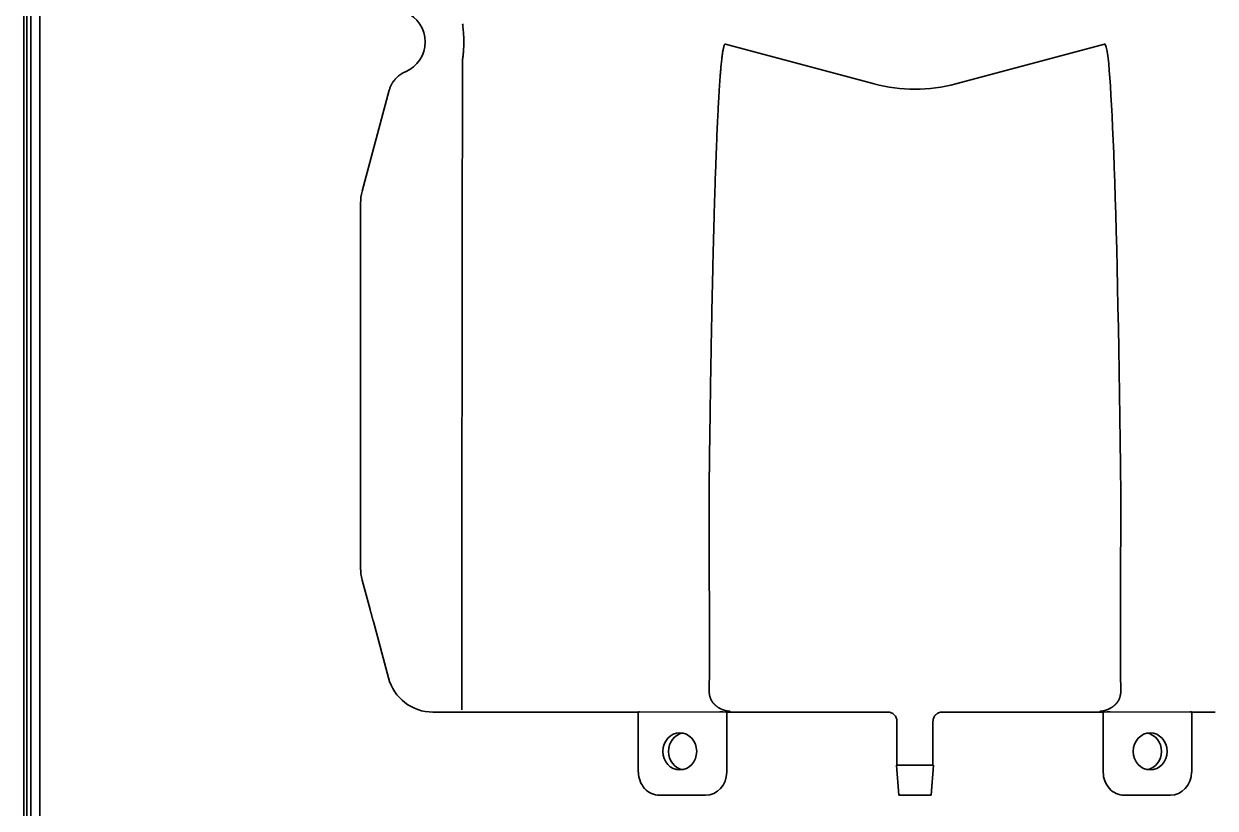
# Model space of a CAD drawing. Extents: x 5819 to 10669, y -850 to 3886.
# Drawn here: x 8371.6 to 8629.5, y 3189.7 to 3359.5 of the extents above; entities that cross this region are included whole.
import ezdxf

# ---------------------------------------------------------------- set-up
doc = ezdxf.new("R2010")
doc.units = 0
doc.header["$LTSCALE"] = 5
doc.layers.add('1', color=7, linetype='CONTINUOUS', true_color=0xffffff)

msp = doc.modelspace()

# ---------------------------------------------------------------- linework, layer by layer
at = {"layer": '1', "color": 7, "linetype": 'Continuous', "lineweight": 35}
for p, q in [((8371.57, 3748.53), (8371.57, 2734.53)), ((8373.07, 2751.53), (8373.07, 3749.53)), ((8372.25, 2737.53), (8372.25, 3745.53)), ((8375.07, 3703.26), (8375.07, 2864.39)), ((8555.61, 3346.5), (8523.47, 3355.05)), ((8605.47, 3355.05), (8573.34, 3346.5)), ((8444.81, 3323.21), (8450.67, 3345.08)), ((8444.47, 3241.7), (8444.47, 3320.62)), ((8446.53, 3232.7), (8444.82, 3239.09)), ((8450.49, 3217.94), (8447.23, 3230.11)), ((8480.35, 3210.53), (8460.14, 3210.53)), ((8491.24, 3210.53), (8487.28, 3210.53)), ((8499.49, 3210.53), (8498.17, 3210.53)), ((8504.57, 3210.53), (8502.36, 3210.53)), ((8504.57, 3210.54), (8504.57, 3197.53)), ((8504.87, 3210.54), (8522.25, 3210.56)), ((8522.91, 3210.55), (8523.5, 3210.53)), ((8527.86, 3210.53), (8523.5, 3210.53)), ((8523.76, 3197.53), (8523.76, 3210.53)), ((8534.5, 3210.53), (8527.86, 3210.53)), ((8544.56, 3210.53), (8542.02, 3210.53)), ((8552.07, 3210.54), (8552.07, 3210.53)), ((8558.57, 3210.53), (8552.07, 3210.53)), ((8560.57, 3208.53), (8560.57, 3199.03)), ((8568.37, 3199.03), (8568.37, 3208.53)), ((8576.87, 3210.53), (8570.37, 3210.53)), ((8586.93, 3210.53), (8584.39, 3210.53)), ((8601.09, 3210.53), (8594.44, 3210.53)), ((8605.45, 3210.53), (8603.96, 3210.53)), ((8605.19, 3210.53), (8605.19, 3197.53)), ((8605.45, 3210.53), (8606.04, 3210.55)), ((8606.7, 3210.56), (8624.07, 3210.54)), ((8624.37, 3197.53), (8624.37, 3210.54)), ((8626.59, 3210.53), (8624.37, 3210.53)), ((8564.47, 3199.03), (8560.47, 3199.03)), ((8560.47, 3199.03), (8560.97, 3192.53)), ((8568.47, 3199.03), (8564.47, 3199.03)), ((8567.97, 3192.53), (8568.47, 3199.03)), ((8523.76, 3197.53), (8523.72, 3197.53)), ((8605.23, 3197.53), (8605.19, 3197.53)), ((8518.34, 3192.53), (8509.19, 3192.53)), ((8519.14, 3192.53), (8518.34, 3192.53)), ((8560.97, 3192.53), (8567.97, 3192.53)), ((8610.61, 3192.53), (8609.8, 3192.53)), ((8619.76, 3192.53), (8610.61, 3192.53))]:
    msp.add_line(p, q, dxfattribs=at)
for centre, radius, start, end in [((8451.47, 3355.53), 7, 292.5978, 67.4022), ((8454.47, 3320.62), 10, 165.0001, 179.9999)]:
    msp.add_arc(centre, radius, start, end, dxfattribs=at)
for centre, major_axis, ratio, start_param, end_param in [((8605.47, 3172.14), (0.07, 182.94), 0.021861, -1.045578, 0.017474), ((8564.47, 3379.05), (-33.82, 0), 0.997564, 1.305539, 1.836054), ((8509.85, 4533.89), (-6.46, 2728.57), 0.002932, 4.209492, 4.225403), ((8619.12, 4529.04), (6.5, 2718.37), 0.002943, 2.05775, 2.073721), ((8449.51, 3241.07), (-2.15, 9.84), 0.499292, 1.658888, 1.663308), ((8460.15, 3220.53), (6.09, 7.94), 0.999758, 2.487211, 3.795974), ((8505.07, 3210.54), (-0.5, 0.003), 0.017454, -1.154528, 0.00051), ((8522.45, 3210.55), (-0.5, 0.003), 0.017454, 3.557861, 5.128657), ((8606.49, 3210.55), (0.5, 0.003), 0.017454, 1.154528, 2.725324), ((8623.87, 3210.54), (0.5, 0.003), 0.017454, -0.00051, 1.154528), ((8514.77, 3202.03), (0, 4), 0.914651, 0.166504, 1.570795), ((8614.17, 3202.03), (0, 4), 0.914651, 3.308194, 6.116583), ((8514.77, 3202.03), (0, 4), 0.914651, 1.570797, 2.975088), ((8509.19, 3197.53), (0, 5), 0.914651, 1.570796, 3.141593), ((8519.14, 3197.53), (0, 5), 0.914651, 3.141593, 4.712389), ((8609.8, 3197.53), (0, 5), 0.914651, 1.570796, 3.141593), ((8619.76, 3197.53), (0, 5), 0.914651, 3.141593, 4.712389)]:
    msp.add_ellipse(centre, major_axis=major_axis, ratio=ratio, start_param=start_param, end_param=end_param, dxfattribs=at)
for centre, major_axis in [((8513.56, 3202.03), (0, 4)), ((8615.39, 3202.03), (0, -4))]:
    msp.add_ellipse(centre, major_axis=major_axis, ratio=0.914651, dxfattribs=at)
for points, knots in [([(8466.53, 3359.45), (8466.58, 3359.12), (8466.66, 3358.47), (8466.72, 3357.81), (8466.75, 3357.32), (8466.76, 3357.15), (8466.78, 3356.82), (8466.79, 3356.65), (8466.8, 3356.16), (8466.81, 3355.83), (8466.81, 3354.83), (8466.78, 3354.17), (8466.71, 3353.19), (8466.68, 3352.86), (8466.61, 3352.2), (8466.56, 3351.87), (8466.52, 3351.54)], [0, 0, 0, 0, 0.125, 0.25, 0.25, 0.3125, 0.3125, 0.375, 0.375, 0.5, 0.5, 0.75, 0.75, 0.875, 0.875, 1, 1, 1, 1]), ([(8523.47, 3355.05), (8523.44, 3355.07), (8523.39, 3355.09), (8523.31, 3355.04), (8523.23, 3354.92), (8523.16, 3354.76), (8523.1, 3354.55), (8523.03, 3354.28), (8522.96, 3353.98), (8522.9, 3353.64), (8522.84, 3353.27), (8522.78, 3352.87), (8522.72, 3352.42), (8522.66, 3351.93), (8522.61, 3351.4), (8522.54, 3350.8), (8522.48, 3350.15), (8522.42, 3349.43), (8522.35, 3348.64), (8522.29, 3347.76), (8522.21, 3346.78), (8522.14, 3345.69), (8522.06, 3344.48), (8521.99, 3343.14), (8521.9, 3341.66), (8521.82, 3340.04), (8521.73, 3338.25), (8521.64, 3336.28), (8521.55, 3334.11), (8521.46, 3331.73), (8521.36, 3329.09), (8521.26, 3326.17), (8521.15, 3322.92), (8521.04, 3319.33), (8520.93, 3315.37), (8520.82, 3311.04), (8520.71, 3306.46), (8520.6, 3301.69), (8520.49, 3296.62), (8520.39, 3291.16), (8520.28, 3285.19), (8520.18, 3278.66), (8520.08, 3271.58), (8520.01, 3266.5), (8519.98, 3263.87)], [0, 0, 0, 0, 0.023807, 0.047616, 0.071426, 0.095236, 0.119045, 0.142855, 0.166664, 0.190474, 0.214283, 0.238093, 0.261903, 0.285712, 0.309522, 0.333331, 0.357141, 0.380951, 0.40476, 0.42857, 0.452379, 0.476189, 0.499999, 0.523808, 0.547618, 0.571427, 0.595237, 0.619047, 0.642856, 0.666666, 0.690475, 0.714285, 0.738094, 0.761904, 0.785714, 0.809523, 0.833333, 0.857142, 0.880952, 0.904762, 0.928571, 0.952381, 0.97619, 1, 1, 1, 1]), ([(8454.16, 3349.06), (8453.95, 3348.97), (8453.74, 3348.88), (8453.35, 3348.65), (8453.15, 3348.53), (8452.88, 3348.33), (8452.79, 3348.26), (8452.65, 3348.16), (8452.61, 3348.12), (8452.52, 3348.04), (8452.48, 3348.01), (8452.27, 3347.81), (8452.11, 3347.65), (8451.81, 3347.31), (8451.67, 3347.13), (8451.47, 3346.85), (8451.41, 3346.75), (8451.32, 3346.61), (8451.29, 3346.56), (8451.23, 3346.46), (8451.21, 3346.41), (8451.07, 3346.15), (8450.88, 3345.74), (8450.73, 3345.3), (8450.67, 3345.08)], [0, 0, 0, 0, 0.125, 0.125, 0.25, 0.25, 0.3125, 0.3125, 0.34375, 0.34375, 0.375, 0.375, 0.5, 0.5, 0.625, 0.625, 0.6875, 0.6875, 0.71875, 0.71875, 0.75, 0.75, 0.875, 1, 1, 1, 1]), ([(8519.98, 3263.87), (8519.98, 3263.83), (8519.98, 3263.8), (8519.98, 3263.72), (8519.97, 3263.62), (8519.97, 3263.51), (8519.97, 3263.3), (8519.97, 3263.16), (8519.96, 3262.73), (8519.96, 3262.44), (8519.95, 3261.59), (8519.95, 3261.02), (8519.94, 3259.31), (8519.94, 3258.17), (8519.94, 3257.03)], [0, 0, 0, 0, 0.015625, 0.015625, 0.03125, 0.0625, 0.0625, 0.125, 0.125, 0.25, 0.25, 0.5, 0.5, 1, 1, 1, 1]), ([(8609.01, 3257.03), (8609.01, 3258.17), (8609.01, 3259.31), (8608.99, 3261.59), (8608.98, 3262.73), (8608.97, 3263.87)], [0, 0, 0, 0, 0.5, 0.5, 1, 1, 1, 1]), ([(8444.81, 3239.13), (8444.7, 3239.55), (8444.61, 3239.98), (8444.53, 3240.62), (8444.51, 3240.83), (8444.49, 3241.16), (8444.48, 3241.32), (8444.48, 3241.48), (8444.47, 3241.59), (8444.47, 3241.64), (8444.47, 3241.7)], [0, 0, 0, 0, 0.5, 0.5, 0.75, 0.75, 0.875, 0.9375, 0.9375, 1, 1, 1, 1]), ([(8519.97, 3218.83), (8519.97, 3218.8), (8519.97, 3218.73), (8519.97, 3218.62), (8519.97, 3218.52), (8519.97, 3218.42), (8519.97, 3218.32), (8519.97, 3218.22), (8519.97, 3218.11), (8519.96, 3218.01), (8519.96, 3217.91), (8519.96, 3217.81), (8519.96, 3217.7), (8519.96, 3217.6), (8519.96, 3217.5), (8519.96, 3217.4), (8519.96, 3217.29), (8519.95, 3217.19), (8519.95, 3217.09), (8519.95, 3216.99), (8519.95, 3216.88), (8519.95, 3216.78), (8519.94, 3216.68), (8519.94, 3216.58), (8519.94, 3216.48), (8519.94, 3216.37), (8519.93, 3216.27), (8519.93, 3216.17), (8519.93, 3216.07), (8519.92, 3215.96), (8519.92, 3215.9), (8519.92, 3215.86)], [0, 0, 0, 0, 0.034513, 0.069021, 0.103526, 0.138027, 0.172525, 0.207019, 0.241511, 0.276, 0.310486, 0.34497, 0.379452, 0.413932, 0.44841, 0.482887, 0.517363, 0.551837, 0.586311, 0.620783, 0.655256, 0.689728, 0.7242, 0.758672, 0.793145, 0.827618, 0.862092, 0.896567, 0.931043, 0.965521, 1, 1, 1, 1]), ([(8609.03, 3215.86), (8609.02, 3215.9), (8609.02, 3215.96), (8609.02, 3216.07), (8609.02, 3216.17), (8609.01, 3216.27), (8609.01, 3216.37), (8609.01, 3216.48), (8609.01, 3216.58), (8609, 3216.68), (8609, 3216.78), (8609, 3216.88), (8609, 3216.99), (8608.99, 3217.09), (8608.99, 3217.19), (8608.99, 3217.29), (8608.99, 3217.4), (8608.99, 3217.5), (8608.99, 3217.6), (8608.98, 3217.7), (8608.98, 3217.81), (8608.98, 3217.91), (8608.98, 3218.01), (8608.98, 3218.11), (8608.98, 3218.22), (8608.98, 3218.32), (8608.98, 3218.42), (8608.98, 3218.52), (8608.98, 3218.62), (8608.98, 3218.73), (8608.98, 3218.8), (8608.98, 3218.83)], [0, 0, 0, 0, 0.034473, 0.068944, 0.103415, 0.137885, 0.172354, 0.206823, 0.241292, 0.275761, 0.310231, 0.344701, 0.379171, 0.413643, 0.448115, 0.482589, 0.517065, 0.551542, 0.586021, 0.620502, 0.654986, 0.689472, 0.723961, 0.758454, 0.792949, 0.827448, 0.86195, 0.896456, 0.930967, 0.965481, 1, 1, 1, 1]), ([(8519.92, 3215.86), (8519.92, 3215.84), (8519.92, 3215.79), (8519.91, 3215.73), (8519.91, 3215.66), (8519.9, 3215.59), (8519.9, 3215.52), (8519.9, 3215.45), (8519.9, 3215.38), (8519.9, 3215.32), (8519.9, 3215.25), (8519.9, 3215.18), (8519.9, 3215.11), (8519.91, 3215.04), (8519.91, 3214.97), (8519.91, 3214.91), (8519.92, 3214.84), (8519.93, 3214.77), (8519.93, 3214.7), (8519.94, 3214.64), (8519.95, 3214.57), (8519.96, 3214.5), (8519.97, 3214.43), (8519.98, 3214.37), (8519.99, 3214.3), (8520, 3214.23), (8520.02, 3214.17), (8520.03, 3214.1), (8520.05, 3214.03), (8520.06, 3213.97), (8520.08, 3213.9), (8520.1, 3213.84), (8520.11, 3213.79), (8520.12, 3213.76), (8520.13, 3213.74), (8520.13, 3213.73), (8520.14, 3213.71), (8520.14, 3213.7), (8520.15, 3213.68), (8520.15, 3213.67), (8520.16, 3213.65), (8520.16, 3213.64), (8520.17, 3213.62), (8520.17, 3213.61), (8520.18, 3213.59), (8520.18, 3213.58), (8520.19, 3213.56), (8520.2, 3213.54), (8520.2, 3213.53), (8520.21, 3213.51), (8520.21, 3213.49), (8520.22, 3213.48), (8520.23, 3213.46), (8520.23, 3213.45), (8520.24, 3213.43), (8520.25, 3213.41), (8520.25, 3213.4), (8520.26, 3213.38), (8520.27, 3213.36), (8520.27, 3213.34), (8520.28, 3213.33), (8520.29, 3213.31), (8520.3, 3213.29), (8520.3, 3213.27), (8520.31, 3213.26), (8520.32, 3213.24), (8520.33, 3213.22), (8520.34, 3213.2), (8520.35, 3213.19), (8520.35, 3213.17), (8520.36, 3213.15), (8520.37, 3213.13), (8520.38, 3213.11), (8520.39, 3213.1), (8520.4, 3213.08), (8520.41, 3213.06), (8520.42, 3213.04), (8520.43, 3213.02), (8520.44, 3213), (8520.45, 3212.99), (8520.46, 3212.97), (8520.47, 3212.95), (8520.48, 3212.93), (8520.49, 3212.91), (8520.51, 3212.89), (8520.52, 3212.87), (8520.53, 3212.85), (8520.54, 3212.84), (8520.55, 3212.82), (8520.56, 3212.8), (8520.58, 3212.78), (8520.59, 3212.76), (8520.6, 3212.74), (8520.62, 3212.72), (8520.63, 3212.7), (8520.64, 3212.68), (8520.66, 3212.67), (8520.67, 3212.65), (8520.68, 3212.63), (8520.7, 3212.61), (8520.71, 3212.59), (8520.73, 3212.57), (8520.74, 3212.55), (8520.76, 3212.53), (8520.77, 3212.51), (8520.79, 3212.49), (8520.81, 3212.48), (8520.82, 3212.46), (8520.84, 3212.44), (8520.85, 3212.42), (8520.87, 3212.4), (8520.89, 3212.38), (8520.91, 3212.36), (8520.92, 3212.34), (8520.94, 3212.32), (8520.96, 3212.31), (8520.98, 3212.29), (8520.99, 3212.28), (8521, 3212.27)], [0, 0, 0, 0, 0.016158, 0.032328, 0.048512, 0.064714, 0.080936, 0.09718, 0.11345, 0.129748, 0.146076, 0.162438, 0.178834, 0.195268, 0.211741, 0.228257, 0.244816, 0.261422, 0.278076, 0.294781, 0.311537, 0.328347, 0.345213, 0.362137, 0.379119, 0.396162, 0.413267, 0.430436, 0.447669, 0.464969, 0.482336, 0.499771, 0.517277, 0.521225, 0.525213, 0.529242, 0.533311, 0.53742, 0.541569, 0.545759, 0.549989, 0.554259, 0.558571, 0.562922, 0.567315, 0.571748, 0.576222, 0.580737, 0.585292, 0.589889, 0.594527, 0.599205, 0.603925, 0.608686, 0.613488, 0.618331, 0.623216, 0.628142, 0.633109, 0.638117, 0.643167, 0.648259, 0.653392, 0.658566, 0.663782, 0.66904, 0.674339, 0.67968, 0.685062, 0.690486, 0.695952, 0.70146, 0.707009, 0.712601, 0.718234, 0.723909, 0.729625, 0.735384, 0.741184, 0.747027, 0.752911, 0.758837, 0.764805, 0.770815, 0.776867, 0.782961, 0.789096, 0.795274, 0.801494, 0.807755, 0.814058, 0.820404, 0.826791, 0.83322, 0.83969, 0.846203, 0.852757, 0.859354, 0.865992, 0.872671, 0.879393, 0.886156, 0.89296, 0.899807, 0.906695, 0.913624, 0.920595, 0.927608, 0.934661, 0.941757, 0.948893, 0.956071, 0.96329, 0.97055, 0.977851, 0.985193, 0.992576, 1, 1, 1, 1]), ([(8607.95, 3212.27), (8607.96, 3212.28), (8607.99, 3212.31), (8608.02, 3212.34), (8608.06, 3212.38), (8608.09, 3212.42), (8608.13, 3212.46), (8608.16, 3212.5), (8608.19, 3212.54), (8608.23, 3212.58), (8608.26, 3212.62), (8608.29, 3212.67), (8608.32, 3212.71), (8608.35, 3212.75), (8608.38, 3212.8), (8608.41, 3212.84), (8608.44, 3212.89), (8608.49, 3212.99), (8608.58, 3213.14), (8608.68, 3213.35), (8608.76, 3213.56), (8608.81, 3213.71), (8608.84, 3213.8), (8608.84, 3213.83), (8608.85, 3213.86), (8608.86, 3213.9), (8608.87, 3213.93), (8608.88, 3213.96), (8608.89, 3213.99), (8608.89, 3214.02), (8608.9, 3214.05), (8608.91, 3214.08), (8608.92, 3214.11), (8608.92, 3214.14), (8608.93, 3214.17), (8608.94, 3214.2), (8608.94, 3214.24), (8608.95, 3214.27), (8608.95, 3214.3), (8608.96, 3214.33), (8608.97, 3214.36), (8608.97, 3214.39), (8608.98, 3214.42), (8608.98, 3214.46), (8608.99, 3214.49), (8608.99, 3214.52), (8609, 3214.55), (8609, 3214.58), (8609, 3214.61), (8609.01, 3214.65), (8609.01, 3214.68), (8609.01, 3214.71), (8609.02, 3214.74), (8609.02, 3214.77), (8609.02, 3214.8), (8609.03, 3214.84), (8609.03, 3214.87), (8609.03, 3214.9), (8609.03, 3214.93), (8609.04, 3214.96), (8609.04, 3215), (8609.04, 3215.03), (8609.04, 3215.06), (8609.04, 3215.09), (8609.04, 3215.12), (8609.04, 3215.16), (8609.05, 3215.19), (8609.05, 3215.22), (8609.05, 3215.25), (8609.05, 3215.28), (8609.05, 3215.32), (8609.05, 3215.35), (8609.05, 3215.38), (8609.05, 3215.41), (8609.05, 3215.44), (8609.05, 3215.48), (8609.04, 3215.51), (8609.04, 3215.54), (8609.04, 3215.57), (8609.04, 3215.61), (8609.04, 3215.64), (8609.04, 3215.67), (8609.04, 3215.7), (8609.03, 3215.73), (8609.03, 3215.77), (8609.03, 3215.8), (8609.03, 3215.83), (8609.03, 3215.85), (8609.03, 3215.86)], [0, 0, 0, 0, 0.014888, 0.029765, 0.04463, 0.059483, 0.074324, 0.089151, 0.103965, 0.118764, 0.133549, 0.148318, 0.163072, 0.177809, 0.19253, 0.207234, 0.221919, 0.236587, 0.302543, 0.365556, 0.425649, 0.482864, 0.491093, 0.499306, 0.507503, 0.515686, 0.523853, 0.532006, 0.540143, 0.548266, 0.556374, 0.564467, 0.572546, 0.580611, 0.588662, 0.596699, 0.604722, 0.612731, 0.620727, 0.628709, 0.636678, 0.644635, 0.652578, 0.660509, 0.668427, 0.676332, 0.684226, 0.692108, 0.699977, 0.707836, 0.715682, 0.723518, 0.731342, 0.739156, 0.746959, 0.754752, 0.762534, 0.770306, 0.778069, 0.785822, 0.793566, 0.8013, 0.809026, 0.816743, 0.824451, 0.832152, 0.839844, 0.847529, 0.855206, 0.862876, 0.870539, 0.878196, 0.885845, 0.893489, 0.901127, 0.908759, 0.916386, 0.924007, 0.931624, 0.939236, 0.946844, 0.954447, 0.962047, 0.969643, 0.977237, 0.984827, 0.992415, 1, 1, 1, 1]), ([(8521, 3212.27), (8521, 3212.26), (8521.02, 3212.25), (8521.04, 3212.22), (8521.06, 3212.2), (8521.09, 3212.18), (8521.11, 3212.16), (8521.13, 3212.13), (8521.16, 3212.11), (8521.18, 3212.09), (8521.21, 3212.07), (8521.23, 3212.04), (8521.26, 3212.02), (8521.28, 3212), (8521.31, 3211.98), (8521.33, 3211.95), (8521.36, 3211.93), (8521.38, 3211.91), (8521.41, 3211.89), (8521.44, 3211.87), (8521.46, 3211.85), (8521.49, 3211.83), (8521.52, 3211.8), (8521.54, 3211.78), (8521.57, 3211.76), (8521.6, 3211.74), (8521.63, 3211.72), (8521.65, 3211.7), (8521.68, 3211.68), (8521.71, 3211.66), (8521.74, 3211.64), (8521.77, 3211.62), (8521.85, 3211.56), (8521.98, 3211.47), (8522.18, 3211.36), (8522.39, 3211.25), (8522.57, 3211.16), (8522.73, 3211.09), (8522.86, 3211.04), (8523, 3210.98), (8523.14, 3210.93), (8523.29, 3210.89), (8523.41, 3210.85), (8523.49, 3210.83), (8523.53, 3210.82), (8523.58, 3210.81), (8523.62, 3210.8), (8523.67, 3210.79), (8523.72, 3210.78), (8523.77, 3210.77), (8523.82, 3210.76), (8523.87, 3210.75), (8523.93, 3210.74), (8523.99, 3210.74), (8524.05, 3210.73), (8524.11, 3210.72), (8524.17, 3210.71), (8524.24, 3210.71), (8524.3, 3210.7), (8524.37, 3210.69), (8524.42, 3210.69), (8524.44, 3210.69)], [0, 0, 0, 0, 0.007034, 0.014121, 0.021262, 0.028455, 0.035701, 0.043001, 0.050353, 0.057759, 0.065218, 0.07273, 0.080295, 0.087914, 0.095586, 0.103311, 0.111089, 0.118921, 0.126806, 0.134745, 0.142736, 0.150781, 0.15888, 0.167032, 0.175237, 0.183496, 0.191809, 0.200174, 0.208594, 0.217066, 0.225593, 0.234173, 0.242806, 0.296252, 0.353342, 0.414077, 0.478461, 0.513438, 0.550551, 0.589798, 0.631181, 0.6747, 0.720354, 0.731643, 0.743432, 0.755721, 0.768509, 0.781797, 0.795584, 0.809871, 0.824657, 0.839944, 0.855729, 0.872014, 0.888799, 0.906084, 0.923868, 0.942151, 0.960935, 0.980218, 1, 1, 1, 1]), ([(8604.51, 3210.69), (8604.52, 3210.69), (8604.54, 3210.69), (8604.57, 3210.69), (8604.61, 3210.7), (8604.64, 3210.7), (8604.67, 3210.7), (8604.7, 3210.7), (8604.74, 3210.71), (8604.77, 3210.71), (8604.8, 3210.71), (8604.83, 3210.72), (8604.86, 3210.72), (8604.89, 3210.73), (8604.92, 3210.73), (8604.94, 3210.73), (8604.97, 3210.74), (8605, 3210.74), (8605.03, 3210.75), (8605.05, 3210.75), (8605.08, 3210.75), (8605.1, 3210.76), (8605.13, 3210.76), (8605.15, 3210.77), (8605.18, 3210.77), (8605.2, 3210.78), (8605.23, 3210.78), (8605.25, 3210.79), (8605.27, 3210.79), (8605.29, 3210.8), (8605.31, 3210.8), (8605.34, 3210.81), (8605.36, 3210.81), (8605.38, 3210.82), (8605.47, 3210.84), (8605.62, 3210.88), (8605.84, 3210.94), (8606.04, 3211.02), (8606.26, 3211.1), (8606.49, 3211.21), (8606.74, 3211.34), (8606.98, 3211.48), (8607.14, 3211.59), (8607.25, 3211.67), (8607.31, 3211.71), (8607.36, 3211.75), (8607.42, 3211.79), (8607.47, 3211.84), (8607.52, 3211.88), (8607.57, 3211.92), (8607.62, 3211.96), (8607.67, 3212.01), (8607.72, 3212.05), (8607.77, 3212.09), (8607.81, 3212.14), (8607.86, 3212.18), (8607.91, 3212.22), (8607.93, 3212.25), (8607.95, 3212.27)], [0, 0, 0, 0, 0.009635, 0.019144, 0.028529, 0.037788, 0.046923, 0.055933, 0.064817, 0.073577, 0.082211, 0.090721, 0.099106, 0.107365, 0.1155, 0.123509, 0.131394, 0.139153, 0.146788, 0.154297, 0.161682, 0.168941, 0.176076, 0.183085, 0.18997, 0.19673, 0.203364, 0.209874, 0.216258, 0.222517, 0.228652, 0.234661, 0.240546, 0.246305, 0.25194, 0.317238, 0.378821, 0.436688, 0.49084, 0.566566, 0.638712, 0.707282, 0.77228, 0.788869, 0.805256, 0.821442, 0.837426, 0.85321, 0.868792, 0.884173, 0.899353, 0.914332, 0.929111, 0.943689, 0.958067, 0.972244, 0.986222, 1, 1, 1, 1]), ([(8487.28, 3210.53), (8487.28, 3210.53), (8487.26, 3210.53), (8487.24, 3210.53), (8487.22, 3210.53), (8487.2, 3210.53), (8487.17, 3210.53), (8487.15, 3210.53), (8487.13, 3210.53), (8487.11, 3210.53), (8487.08, 3210.53), (8487.06, 3210.53), (8487.04, 3210.53), (8487.02, 3210.53), (8486.99, 3210.53), (8486.97, 3210.53), (8486.95, 3210.53), (8486.92, 3210.53), (8486.9, 3210.53), (8486.87, 3210.53), (8486.85, 3210.53), (8486.83, 3210.53), (8486.8, 3210.53), (8486.78, 3210.53), (8486.75, 3210.53), (8486.73, 3210.53), (8486.7, 3210.53), (8486.68, 3210.53), (8486.65, 3210.53), (8486.63, 3210.53), (8486.6, 3210.53), (8486.58, 3210.53), (8486.55, 3210.53), (8486.52, 3210.53), (8486.5, 3210.53), (8486.47, 3210.53), (8486.45, 3210.53), (8486.42, 3210.53), (8486.39, 3210.53), (8486.37, 3210.53), (8486.34, 3210.53), (8486.31, 3210.53), (8486.29, 3210.53), (8486.26, 3210.53), (8486.23, 3210.53), (8486.2, 3210.53), (8486.18, 3210.53), (8486.15, 3210.53), (8486.12, 3210.53), (8486.09, 3210.53), (8486.07, 3210.53), (8486.04, 3210.53), (8486.01, 3210.53), (8485.98, 3210.53), (8485.84, 3210.53), (8485.56, 3210.53), (8485.14, 3210.53), (8484.71, 3210.53), (8484.27, 3210.53), (8483.8, 3210.53), (8483.33, 3210.53), (8482.84, 3210.53), (8482.49, 3210.53), (8482.26, 3210.53), (8482.18, 3210.53), (8482.09, 3210.53), (8482, 3210.53), (8481.92, 3210.53), (8481.83, 3210.53), (8481.74, 3210.53), (8481.66, 3210.53), (8481.57, 3210.53), (8481.48, 3210.53), (8481.4, 3210.53), (8481.31, 3210.53), (8481.22, 3210.53), (8481.13, 3210.53), (8481.05, 3210.53), (8480.96, 3210.53), (8480.87, 3210.53), (8480.79, 3210.53), (8480.7, 3210.53), (8480.61, 3210.53), (8480.53, 3210.53), (8480.44, 3210.53), (8480.38, 3210.53), (8480.35, 3210.53)], [0, 0, 0, 0, 0.005051, 0.010095, 0.015132, 0.02016, 0.025182, 0.030196, 0.035203, 0.040202, 0.045195, 0.05018, 0.055158, 0.060129, 0.065092, 0.070049, 0.074999, 0.079942, 0.084878, 0.089807, 0.094729, 0.099644, 0.104553, 0.109455, 0.11435, 0.119238, 0.124119, 0.128994, 0.133862, 0.138723, 0.143578, 0.148426, 0.153268, 0.158102, 0.162931, 0.167752, 0.172567, 0.177376, 0.182177, 0.186973, 0.191761, 0.196544, 0.201319, 0.206088, 0.210851, 0.215607, 0.220356, 0.225099, 0.229835, 0.234565, 0.239288, 0.244004, 0.248714, 0.253418, 0.258115, 0.322508, 0.38599, 0.44855, 0.510167, 0.573423, 0.635913, 0.697625, 0.75855, 0.769227, 0.779887, 0.790529, 0.801154, 0.811762, 0.822353, 0.832927, 0.843485, 0.854026, 0.864551, 0.87506, 0.885553, 0.89603, 0.906492, 0.916939, 0.92737, 0.937788, 0.948191, 0.958579, 0.968954, 0.979316, 0.989664, 1, 1, 1, 1]), ([(8498.17, 3210.53), (8498.15, 3210.53), (8498.12, 3210.53), (8498.08, 3210.53), (8498.04, 3210.53), (8497.99, 3210.53), (8497.95, 3210.53), (8497.91, 3210.53), (8497.86, 3210.53), (8497.82, 3210.53), (8497.78, 3210.53), (8497.73, 3210.53), (8497.69, 3210.53), (8497.65, 3210.53), (8497.6, 3210.53), (8497.56, 3210.53), (8497.52, 3210.53), (8497.47, 3210.53), (8497.43, 3210.53), (8497.39, 3210.53), (8497.34, 3210.53), (8497.3, 3210.53), (8497.25, 3210.53), (8497.21, 3210.53), (8497.17, 3210.53), (8497.12, 3210.53), (8497.08, 3210.53), (8497.04, 3210.53), (8496.99, 3210.53), (8496.95, 3210.53), (8496.91, 3210.53), (8496.86, 3210.53), (8496.82, 3210.53), (8496.78, 3210.53), (8496.73, 3210.53), (8496.69, 3210.53), (8496.65, 3210.53), (8496.6, 3210.53), (8496.56, 3210.53), (8496.52, 3210.53), (8496.47, 3210.53), (8496.43, 3210.53), (8496.39, 3210.53), (8496.34, 3210.53), (8496.3, 3210.53), (8496.26, 3210.53), (8496.21, 3210.53), (8496.02, 3210.53), (8495.68, 3210.53), (8495.19, 3210.53), (8494.72, 3210.53), (8494.25, 3210.53), (8493.81, 3210.53), (8493.38, 3210.53), (8492.96, 3210.53), (8492.67, 3210.53), (8492.51, 3210.53), (8492.45, 3210.53), (8492.39, 3210.53), (8492.34, 3210.53), (8492.28, 3210.53), (8492.23, 3210.53), (8492.17, 3210.53), (8492.12, 3210.53), (8492.06, 3210.53), (8492.01, 3210.53), (8491.96, 3210.53), (8491.91, 3210.53), (8491.85, 3210.53), (8491.8, 3210.53), (8491.75, 3210.53), (8491.7, 3210.53), (8491.65, 3210.53), (8491.6, 3210.53), (8491.56, 3210.53), (8491.51, 3210.53), (8491.46, 3210.53), (8491.41, 3210.53), (8491.37, 3210.53), (8491.32, 3210.53), (8491.28, 3210.53), (8491.25, 3210.53), (8491.24, 3210.53)], [0, 0, 0, 0, 0.005159, 0.010321, 0.015487, 0.020656, 0.025829, 0.031005, 0.036185, 0.041369, 0.046557, 0.051749, 0.056944, 0.062143, 0.067347, 0.072554, 0.077765, 0.08298, 0.088199, 0.093423, 0.09865, 0.103882, 0.109118, 0.114358, 0.119602, 0.124851, 0.130103, 0.135361, 0.140622, 0.145888, 0.151158, 0.156433, 0.161712, 0.166996, 0.172284, 0.177577, 0.182874, 0.188176, 0.193482, 0.198793, 0.204108, 0.209428, 0.214753, 0.220082, 0.225416, 0.230755, 0.236098, 0.241446, 0.302414, 0.36414, 0.426616, 0.489829, 0.551404, 0.613953, 0.677452, 0.741888, 0.751493, 0.761122, 0.770777, 0.780457, 0.790162, 0.799893, 0.809649, 0.81943, 0.829237, 0.839069, 0.848927, 0.85881, 0.86872, 0.878655, 0.888617, 0.898605, 0.90862, 0.918661, 0.92873, 0.938826, 0.94895, 0.959102, 0.969283, 0.979492, 0.989731, 1, 1, 1, 1]), ([(8542.02, 3210.53), (8542.01, 3210.53), (8542, 3210.53), (8541.99, 3210.53), (8541.97, 3210.53), (8541.96, 3210.53), (8541.94, 3210.53), (8541.92, 3210.53), (8541.91, 3210.53), (8541.89, 3210.53), (8541.88, 3210.53), (8541.86, 3210.53), (8541.84, 3210.53), (8541.82, 3210.53), (8541.81, 3210.53), (8541.79, 3210.53), (8541.77, 3210.53), (8541.76, 3210.53), (8541.74, 3210.53), (8541.72, 3210.53), (8541.7, 3210.53), (8541.68, 3210.53), (8541.67, 3210.53), (8541.65, 3210.53), (8541.63, 3210.53), (8541.61, 3210.53), (8541.59, 3210.53), (8541.57, 3210.53), (8541.55, 3210.53), (8541.53, 3210.53), (8541.52, 3210.53), (8541.5, 3210.53), (8541.48, 3210.53), (8541.46, 3210.53), (8541.44, 3210.53), (8541.42, 3210.53), (8541.4, 3210.53), (8541.38, 3210.53), (8541.36, 3210.53), (8541.34, 3210.53), (8541.32, 3210.53), (8541.3, 3210.53), (8541.28, 3210.53), (8541.26, 3210.53), (8541.24, 3210.53), (8541.22, 3210.53), (8541.2, 3210.53), (8541.18, 3210.53), (8541.16, 3210.53), (8541.14, 3210.53), (8541.12, 3210.53), (8541.1, 3210.53), (8541.08, 3210.53), (8541.06, 3210.53), (8541.04, 3210.53), (8541.02, 3210.53), (8541, 3210.53), (8540.98, 3210.53), (8540.96, 3210.53), (8540.94, 3210.53), (8540.92, 3210.53), (8540.9, 3210.53), (8540.88, 3210.53), (8540.86, 3210.53), (8540.84, 3210.53), (8540.82, 3210.53), (8540.8, 3210.53), (8540.72, 3210.53), (8540.6, 3210.53), (8540.41, 3210.53), (8540.21, 3210.53), (8540.01, 3210.53), (8539.81, 3210.53), (8539.61, 3210.53), (8539.4, 3210.53), (8539.19, 3210.53), (8539.03, 3210.53), (8538.91, 3210.53), (8538.84, 3210.53), (8538.77, 3210.53), (8538.69, 3210.53), (8538.62, 3210.53), (8538.55, 3210.53), (8538.48, 3210.53), (8538.4, 3210.53), (8538.33, 3210.53), (8538.26, 3210.53), (8538.18, 3210.53), (8538.11, 3210.53), (8538.04, 3210.53), (8537.96, 3210.53), (8537.89, 3210.53), (8537.81, 3210.53), (8537.73, 3210.53), (8537.66, 3210.53), (8537.58, 3210.53), (8537.51, 3210.53), (8537.43, 3210.53), (8537.35, 3210.53), (8537.28, 3210.53), (8537.2, 3210.53), (8537.12, 3210.53), (8537.04, 3210.53), (8536.97, 3210.53), (8536.89, 3210.53), (8536.81, 3210.53), (8536.73, 3210.53), (8536.65, 3210.53), (8536.57, 3210.53), (8536.5, 3210.53), (8536.42, 3210.53), (8536.34, 3210.53), (8536.26, 3210.53), (8536.18, 3210.53), (8536.1, 3210.53), (8536.02, 3210.53), (8535.94, 3210.53), (8535.86, 3210.53), (8535.78, 3210.53), (8535.7, 3210.53), (8535.62, 3210.53), (8535.54, 3210.53), (8535.46, 3210.53), (8535.38, 3210.53), (8535.3, 3210.53), (8535.22, 3210.53), (8535.14, 3210.53), (8535.06, 3210.53), (8534.98, 3210.53), (8534.9, 3210.53), (8534.82, 3210.53), (8534.74, 3210.53), (8534.66, 3210.53), (8534.58, 3210.53), (8534.53, 3210.53), (8534.5, 3210.53)], [0, 0, 0, 0, 0.004529, 0.009041, 0.013536, 0.018015, 0.022476, 0.026922, 0.03135, 0.035762, 0.040157, 0.044535, 0.048896, 0.053241, 0.057569, 0.06188, 0.066174, 0.070451, 0.074711, 0.078954, 0.083181, 0.08739, 0.091582, 0.095756, 0.099914, 0.104054, 0.108177, 0.112283, 0.116371, 0.120442, 0.124495, 0.12853, 0.132548, 0.136548, 0.140531, 0.144495, 0.148442, 0.15237, 0.156281, 0.160173, 0.164048, 0.167904, 0.171741, 0.175561, 0.179361, 0.183144, 0.186907, 0.190652, 0.194378, 0.198086, 0.201774, 0.205444, 0.209094, 0.212726, 0.216338, 0.219931, 0.223504, 0.227058, 0.230593, 0.234108, 0.237603, 0.241079, 0.244535, 0.247971, 0.251387, 0.254783, 0.258159, 0.261515, 0.291174, 0.320439, 0.349309, 0.377781, 0.405852, 0.433518, 0.460774, 0.487615, 0.514039, 0.522678, 0.531305, 0.53992, 0.548524, 0.557117, 0.565698, 0.574269, 0.582828, 0.591378, 0.599916, 0.608445, 0.616963, 0.625472, 0.633971, 0.64246, 0.650939, 0.659409, 0.66787, 0.676322, 0.684764, 0.693198, 0.701623, 0.710039, 0.718447, 0.726846, 0.735237, 0.743619, 0.751994, 0.76036, 0.768719, 0.777069, 0.785412, 0.793748, 0.802076, 0.810396, 0.818709, 0.827015, 0.835314, 0.843606, 0.851891, 0.86017, 0.868441, 0.876707, 0.884966, 0.893218, 0.901465, 0.909706, 0.91794, 0.926169, 0.934393, 0.942611, 0.950824, 0.959032, 0.967235, 0.975433, 0.983626, 0.991815, 1, 1, 1, 1]), ([(8552.07, 3210.53), (8552.06, 3210.53), (8552.03, 3210.53), (8551.99, 3210.53), (8551.94, 3210.53), (8551.9, 3210.53), (8551.86, 3210.53), (8551.81, 3210.53), (8551.77, 3210.53), (8551.73, 3210.53), (8551.68, 3210.53), (8551.64, 3210.53), (8551.6, 3210.53), (8551.55, 3210.53), (8551.51, 3210.53), (8551.47, 3210.53), (8551.42, 3210.53), (8551.38, 3210.53), (8551.34, 3210.53), (8551.29, 3210.53), (8551.25, 3210.53), (8551.21, 3210.53), (8551.16, 3210.53), (8551.12, 3210.53), (8551.08, 3210.53), (8551.03, 3210.53), (8550.99, 3210.53), (8550.95, 3210.53), (8550.9, 3210.53), (8550.86, 3210.53), (8550.82, 3210.53), (8550.77, 3210.53), (8550.73, 3210.53), (8550.69, 3210.53), (8550.64, 3210.53), (8550.6, 3210.53), (8550.56, 3210.53), (8550.52, 3210.53), (8550.47, 3210.53), (8550.43, 3210.53), (8550.39, 3210.53), (8550.34, 3210.53), (8550.3, 3210.53), (8550.26, 3210.53), (8550.21, 3210.53), (8550.17, 3210.53), (8550.13, 3210.53), (8550.09, 3210.53), (8550.04, 3210.53), (8550, 3210.53), (8549.96, 3210.53), (8549.92, 3210.53), (8549.87, 3210.53), (8549.83, 3210.53), (8549.79, 3210.53), (8549.75, 3210.53), (8549.7, 3210.53), (8549.66, 3210.53), (8549.62, 3210.53), (8549.58, 3210.53), (8549.53, 3210.53), (8549.49, 3210.53), (8549.45, 3210.53), (8549.41, 3210.53), (8549.37, 3210.53), (8549.32, 3210.53), (8549.28, 3210.53), (8549.24, 3210.53), (8549.2, 3210.53), (8549.16, 3210.53), (8549.12, 3210.53), (8549.07, 3210.53), (8549.03, 3210.53), (8548.99, 3210.53), (8548.95, 3210.53), (8548.91, 3210.53), (8548.87, 3210.53), (8548.83, 3210.53), (8548.79, 3210.53), (8548.75, 3210.53), (8548.7, 3210.53), (8548.66, 3210.53), (8548.62, 3210.53), (8548.58, 3210.53), (8548.54, 3210.53), (8548.5, 3210.53), (8548.46, 3210.53), (8548.42, 3210.53), (8548.38, 3210.53), (8548.34, 3210.53), (8548.3, 3210.53), (8548.26, 3210.53), (8548.22, 3210.53), (8548.18, 3210.53), (8548.14, 3210.53), (8548.1, 3210.53), (8548.06, 3210.53), (8548.02, 3210.53), (8547.99, 3210.53), (8547.95, 3210.53), (8547.91, 3210.53), (8547.87, 3210.53), (8547.83, 3210.53), (8547.79, 3210.53), (8547.75, 3210.53), (8547.71, 3210.53), (8547.68, 3210.53), (8547.64, 3210.53), (8547.52, 3210.53), (8547.32, 3210.53), (8547.06, 3210.53), (8546.79, 3210.53), (8546.53, 3210.53), (8546.28, 3210.53), (8546.03, 3210.53), (8545.86, 3210.53), (8545.76, 3210.53), (8545.72, 3210.53), (8545.68, 3210.53), (8545.65, 3210.53), (8545.61, 3210.53), (8545.57, 3210.53), (8545.53, 3210.53), (8545.49, 3210.53), (8545.45, 3210.53), (8545.42, 3210.53), (8545.38, 3210.53), (8545.34, 3210.53), (8545.3, 3210.53), (8545.27, 3210.53), (8545.23, 3210.53), (8545.19, 3210.53), (8545.15, 3210.53), (8545.12, 3210.53), (8545.08, 3210.53), (8545.05, 3210.53), (8545.01, 3210.53), (8544.97, 3210.53), (8544.94, 3210.53), (8544.91, 3210.53), (8544.87, 3210.53), (8544.84, 3210.53), (8544.8, 3210.53), (8544.77, 3210.53), (8544.74, 3210.53), (8544.71, 3210.53), (8544.68, 3210.53), (8544.65, 3210.53), (8544.62, 3210.53), (8544.59, 3210.53), (8544.57, 3210.53), (8544.56, 3210.53)], [0, 0, 0, 0, 0.004433, 0.008867, 0.013303, 0.01774, 0.022178, 0.026617, 0.031058, 0.035501, 0.039945, 0.04439, 0.048837, 0.053286, 0.057736, 0.062188, 0.066641, 0.071097, 0.075553, 0.080012, 0.084472, 0.088934, 0.093398, 0.097863, 0.10233, 0.1068, 0.111271, 0.115743, 0.120218, 0.124695, 0.129174, 0.133654, 0.138137, 0.142621, 0.147108, 0.151597, 0.156087, 0.16058, 0.165075, 0.169572, 0.174071, 0.178572, 0.183076, 0.187582, 0.192089, 0.196599, 0.201112, 0.205626, 0.210143, 0.214662, 0.219183, 0.223707, 0.228233, 0.232761, 0.237292, 0.241825, 0.246361, 0.250898, 0.255439, 0.259982, 0.264527, 0.269075, 0.273625, 0.278178, 0.282733, 0.287291, 0.291851, 0.296414, 0.30098, 0.305548, 0.310119, 0.314692, 0.319268, 0.323847, 0.328429, 0.333013, 0.3376, 0.34219, 0.346782, 0.351378, 0.355976, 0.360577, 0.365181, 0.369788, 0.374397, 0.37901, 0.383625, 0.388244, 0.392866, 0.39749, 0.402118, 0.406748, 0.411382, 0.416019, 0.420659, 0.425302, 0.429949, 0.434598, 0.439251, 0.443907, 0.448567, 0.453229, 0.457896, 0.462565, 0.467238, 0.471915, 0.476594, 0.481278, 0.485965, 0.519989, 0.554711, 0.590124, 0.626216, 0.662979, 0.700405, 0.738488, 0.744857, 0.751297, 0.757805, 0.764382, 0.771028, 0.777742, 0.784523, 0.791371, 0.798286, 0.805267, 0.812313, 0.819424, 0.8266, 0.833839, 0.841143, 0.84851, 0.855939, 0.863431, 0.870985, 0.8786, 0.886276, 0.894014, 0.901811, 0.909669, 0.917586, 0.925563, 0.933599, 0.941695, 0.949848, 0.958061, 0.966332, 0.974662, 0.983049, 0.991496, 1, 1, 1, 1]), ([(8558.57, 3210.53), (8558.7, 3210.53), (8558.83, 3210.51), (8559.09, 3210.46), (8559.22, 3210.42), (8559.46, 3210.32), (8559.58, 3210.26), (8559.79, 3210.12), (8559.89, 3210.03), (8560.08, 3209.85), (8560.16, 3209.75), (8560.31, 3209.53), (8560.37, 3209.41), (8560.47, 3209.17), (8560.51, 3209.04), (8560.56, 3208.79), (8560.57, 3208.66), (8560.57, 3208.53)], [0, 0, 0, 0, 0.125, 0.125, 0.25, 0.25, 0.375, 0.375, 0.5, 0.5, 0.625, 0.625, 0.75, 0.75, 0.875, 0.875, 1, 1, 1, 1]), ([(8568.37, 3208.53), (8568.37, 3208.54), (8568.37, 3208.56), (8568.37, 3208.59), (8568.38, 3208.64), (8568.38, 3208.69), (8568.39, 3208.79), (8568.41, 3208.92), (8568.44, 3209.04), (8568.47, 3209.14), (8568.48, 3209.17), (8568.49, 3209.21), (8568.5, 3209.23), (8568.51, 3209.26), (8568.52, 3209.28), (8568.58, 3209.41), (8568.64, 3209.53), (8568.75, 3209.69), (8568.78, 3209.74), (8568.85, 3209.82), (8568.87, 3209.84), (8568.91, 3209.89), (8568.93, 3209.92), (8569.05, 3210.03), (8569.15, 3210.11), (8569.29, 3210.21), (8569.31, 3210.22), (8569.37, 3210.26), (8569.4, 3210.27), (8569.49, 3210.32), (8569.6, 3210.38), (8569.73, 3210.42), (8569.82, 3210.45), (8569.85, 3210.46), (8569.92, 3210.47), (8569.95, 3210.48), (8570.11, 3210.51), (8570.24, 3210.53), (8570.37, 3210.53)], [0, 0, 0, 0, 0.015625, 0.015625, 0.03125, 0.0625, 0.0625, 0.125, 0.1875, 0.1875, 0.21875, 0.21875, 0.234375, 0.234375, 0.25, 0.25, 0.375, 0.375, 0.4375, 0.4375, 0.46875, 0.46875, 0.5, 0.5, 0.625, 0.625, 0.65625, 0.65625, 0.6875, 0.6875, 0.75, 0.8125, 0.8125, 0.84375, 0.84375, 0.875, 0.875, 1, 1, 1, 1]), ([(8584.39, 3210.53), (8584.38, 3210.53), (8584.37, 3210.53), (8584.36, 3210.53), (8584.34, 3210.53), (8584.33, 3210.53), (8584.31, 3210.53), (8584.29, 3210.53), (8584.28, 3210.53), (8584.26, 3210.53), (8584.24, 3210.53), (8584.23, 3210.53), (8584.21, 3210.53), (8584.19, 3210.53), (8584.18, 3210.53), (8584.16, 3210.53), (8584.14, 3210.53), (8584.12, 3210.53), (8584.11, 3210.53), (8584.09, 3210.53), (8584.07, 3210.53), (8584.05, 3210.53), (8584.03, 3210.53), (8584.02, 3210.53), (8584, 3210.53), (8583.98, 3210.53), (8583.96, 3210.53), (8583.94, 3210.53), (8583.92, 3210.53), (8583.9, 3210.53), (8583.89, 3210.53), (8583.87, 3210.53), (8583.85, 3210.53), (8583.83, 3210.53), (8583.81, 3210.53), (8583.79, 3210.53), (8583.77, 3210.53), (8583.75, 3210.53), (8583.73, 3210.53), (8583.71, 3210.53), (8583.69, 3210.53), (8583.67, 3210.53), (8583.65, 3210.53), (8583.63, 3210.53), (8583.61, 3210.53), (8583.59, 3210.53), (8583.57, 3210.53), (8583.55, 3210.53), (8583.53, 3210.53), (8583.51, 3210.53), (8583.49, 3210.53), (8583.47, 3210.53), (8583.45, 3210.53), (8583.43, 3210.53), (8583.41, 3210.53), (8583.39, 3210.53), (8583.37, 3210.53), (8583.35, 3210.53), (8583.33, 3210.53), (8583.31, 3210.53), (8583.29, 3210.53), (8583.27, 3210.53), (8583.25, 3210.53), (8583.23, 3210.53), (8583.21, 3210.53), (8583.19, 3210.53), (8583.17, 3210.53), (8583.09, 3210.53), (8582.96, 3210.53), (8582.78, 3210.53), (8582.58, 3210.53), (8582.38, 3210.53), (8582.18, 3210.53), (8581.98, 3210.53), (8581.77, 3210.53), (8581.56, 3210.53), (8581.39, 3210.53), (8581.28, 3210.53), (8581.21, 3210.53), (8581.13, 3210.53), (8581.06, 3210.53), (8580.99, 3210.53), (8580.92, 3210.53), (8580.85, 3210.53), (8580.77, 3210.53), (8580.7, 3210.53), (8580.63, 3210.53), (8580.55, 3210.53), (8580.48, 3210.53), (8580.4, 3210.53), (8580.33, 3210.53), (8580.26, 3210.53), (8580.18, 3210.53), (8580.1, 3210.53), (8580.03, 3210.53), (8579.95, 3210.53), (8579.88, 3210.53), (8579.8, 3210.53), (8579.72, 3210.53), (8579.65, 3210.53), (8579.57, 3210.53), (8579.49, 3210.53), (8579.41, 3210.53), (8579.34, 3210.53), (8579.26, 3210.53), (8579.18, 3210.53), (8579.1, 3210.53), (8579.02, 3210.53), (8578.94, 3210.53), (8578.87, 3210.53), (8578.79, 3210.53), (8578.71, 3210.53), (8578.63, 3210.53), (8578.55, 3210.53), (8578.47, 3210.53), (8578.39, 3210.53), (8578.31, 3210.53), (8578.23, 3210.53), (8578.15, 3210.53), (8578.07, 3210.53), (8577.99, 3210.53), (8577.91, 3210.53), (8577.83, 3210.53), (8577.75, 3210.53), (8577.67, 3210.53), (8577.59, 3210.53), (8577.51, 3210.53), (8577.43, 3210.53), (8577.35, 3210.53), (8577.27, 3210.53), (8577.19, 3210.53), (8577.11, 3210.53), (8577.03, 3210.53), (8576.95, 3210.53), (8576.9, 3210.53), (8576.87, 3210.53)], [0, 0, 0, 0, 0.004529, 0.009041, 0.013536, 0.018015, 0.022476, 0.026922, 0.03135, 0.035762, 0.040157, 0.044535, 0.048896, 0.053241, 0.057569, 0.06188, 0.066174, 0.070451, 0.074711, 0.078954, 0.083181, 0.08739, 0.091582, 0.095756, 0.099914, 0.104054, 0.108177, 0.112283, 0.116371, 0.120442, 0.124495, 0.12853, 0.132548, 0.136548, 0.140531, 0.144495, 0.148442, 0.15237, 0.156281, 0.160173, 0.164048, 0.167904, 0.171741, 0.175561, 0.179361, 0.183144, 0.186907, 0.190652, 0.194378, 0.198086, 0.201774, 0.205444, 0.209094, 0.212726, 0.216338, 0.219931, 0.223504, 0.227058, 0.230593, 0.234108, 0.237603, 0.241079, 0.244535, 0.247971, 0.251387, 0.254783, 0.258159, 0.261515, 0.291174, 0.320439, 0.349309, 0.377781, 0.405852, 0.433518, 0.460774, 0.487615, 0.514039, 0.522678, 0.531305, 0.53992, 0.548524, 0.557117, 0.565698, 0.574269, 0.582828, 0.591378, 0.599916, 0.608445, 0.616963, 0.625472, 0.633971, 0.64246, 0.650939, 0.659409, 0.66787, 0.676322, 0.684764, 0.693198, 0.701623, 0.710039, 0.718447, 0.726846, 0.735237, 0.743619, 0.751994, 0.76036, 0.768719, 0.777069, 0.785412, 0.793748, 0.802076, 0.810396, 0.818709, 0.827015, 0.835314, 0.843606, 0.851891, 0.86017, 0.868441, 0.876707, 0.884966, 0.893218, 0.901465, 0.909706, 0.91794, 0.926169, 0.934393, 0.942611, 0.950824, 0.959032, 0.967235, 0.975433, 0.983626, 0.991815, 1, 1, 1, 1]), ([(8594.44, 3210.53), (8594.43, 3210.53), (8594.4, 3210.53), (8594.36, 3210.53), (8594.31, 3210.53), (8594.27, 3210.53), (8594.23, 3210.53), (8594.18, 3210.53), (8594.14, 3210.53), (8594.1, 3210.53), (8594.05, 3210.53), (8594.01, 3210.53), (8593.97, 3210.53), (8593.92, 3210.53), (8593.88, 3210.53), (8593.84, 3210.53), (8593.79, 3210.53), (8593.75, 3210.53), (8593.71, 3210.53), (8593.66, 3210.53), (8593.62, 3210.53), (8593.58, 3210.53), (8593.53, 3210.53), (8593.49, 3210.53), (8593.45, 3210.53), (8593.4, 3210.53), (8593.36, 3210.53), (8593.32, 3210.53), (8593.27, 3210.53), (8593.23, 3210.53), (8593.19, 3210.53), (8593.14, 3210.53), (8593.1, 3210.53), (8593.06, 3210.53), (8593.01, 3210.53), (8592.97, 3210.53), (8592.93, 3210.53), (8592.89, 3210.53), (8592.84, 3210.53), (8592.8, 3210.53), (8592.76, 3210.53), (8592.71, 3210.53), (8592.67, 3210.53), (8592.63, 3210.53), (8592.58, 3210.53), (8592.54, 3210.53), (8592.5, 3210.53), (8592.46, 3210.53), (8592.41, 3210.53), (8592.37, 3210.53), (8592.33, 3210.53), (8592.29, 3210.53), (8592.24, 3210.53), (8592.2, 3210.53), (8592.16, 3210.53), (8592.12, 3210.53), (8592.07, 3210.53), (8592.03, 3210.53), (8591.99, 3210.53), (8591.95, 3210.53), (8591.9, 3210.53), (8591.86, 3210.53), (8591.82, 3210.53), (8591.78, 3210.53), (8591.74, 3210.53), (8591.69, 3210.53), (8591.65, 3210.53), (8591.61, 3210.53), (8591.57, 3210.53), (8591.53, 3210.53), (8591.49, 3210.53), (8591.44, 3210.53), (8591.4, 3210.53), (8591.36, 3210.53), (8591.32, 3210.53), (8591.28, 3210.53), (8591.24, 3210.53), (8591.2, 3210.53), (8591.16, 3210.53), (8591.12, 3210.53), (8591.07, 3210.53), (8591.03, 3210.53), (8590.99, 3210.53), (8590.95, 3210.53), (8590.91, 3210.53), (8590.87, 3210.53), (8590.83, 3210.53), (8590.79, 3210.53), (8590.75, 3210.53), (8590.71, 3210.53), (8590.67, 3210.53), (8590.63, 3210.53), (8590.59, 3210.53), (8590.55, 3210.53), (8590.51, 3210.53), (8590.47, 3210.53), (8590.43, 3210.53), (8590.39, 3210.53), (8590.35, 3210.53), (8590.32, 3210.53), (8590.28, 3210.53), (8590.24, 3210.53), (8590.2, 3210.53), (8590.16, 3210.53), (8590.12, 3210.53), (8590.08, 3210.53), (8590.05, 3210.53), (8590.01, 3210.53), (8589.89, 3210.53), (8589.69, 3210.53), (8589.43, 3210.53), (8589.16, 3210.53), (8588.9, 3210.53), (8588.65, 3210.53), (8588.4, 3210.53), (8588.23, 3210.53), (8588.13, 3210.53), (8588.09, 3210.53), (8588.05, 3210.53), (8588.01, 3210.53), (8587.98, 3210.53), (8587.94, 3210.53), (8587.9, 3210.53), (8587.86, 3210.53), (8587.82, 3210.53), (8587.79, 3210.53), (8587.75, 3210.53), (8587.71, 3210.53), (8587.67, 3210.53), (8587.63, 3210.53), (8587.6, 3210.53), (8587.56, 3210.53), (8587.52, 3210.53), (8587.49, 3210.53), (8587.45, 3210.53), (8587.42, 3210.53), (8587.38, 3210.53), (8587.34, 3210.53), (8587.31, 3210.53), (8587.27, 3210.53), (8587.24, 3210.53), (8587.21, 3210.53), (8587.17, 3210.53), (8587.14, 3210.53), (8587.11, 3210.53), (8587.08, 3210.53), (8587.05, 3210.53), (8587.01, 3210.53), (8586.98, 3210.53), (8586.96, 3210.53), (8586.94, 3210.53), (8586.93, 3210.53)], [0, 0, 0, 0, 0.004433, 0.008867, 0.013303, 0.01774, 0.022178, 0.026617, 0.031058, 0.035501, 0.039945, 0.04439, 0.048837, 0.053286, 0.057736, 0.062188, 0.066641, 0.071096, 0.075553, 0.080012, 0.084472, 0.088934, 0.093398, 0.097863, 0.10233, 0.1068, 0.111271, 0.115743, 0.120218, 0.124695, 0.129174, 0.133654, 0.138137, 0.142621, 0.147108, 0.151597, 0.156087, 0.16058, 0.165075, 0.169572, 0.174071, 0.178572, 0.183076, 0.187581, 0.192089, 0.196599, 0.201112, 0.205626, 0.210143, 0.214662, 0.219183, 0.223707, 0.228233, 0.232761, 0.237292, 0.241825, 0.246361, 0.250898, 0.255439, 0.259982, 0.264527, 0.269075, 0.273625, 0.278177, 0.282733, 0.287291, 0.291851, 0.296414, 0.30098, 0.305548, 0.310119, 0.314692, 0.319268, 0.323847, 0.328429, 0.333013, 0.3376, 0.34219, 0.346782, 0.351378, 0.355976, 0.360577, 0.365181, 0.369787, 0.374397, 0.37901, 0.383625, 0.388244, 0.392865, 0.39749, 0.402118, 0.406748, 0.411382, 0.416019, 0.420659, 0.425302, 0.429949, 0.434598, 0.439251, 0.443907, 0.448567, 0.453229, 0.457896, 0.462565, 0.467238, 0.471914, 0.476594, 0.481278, 0.485965, 0.519989, 0.554711, 0.590123, 0.626216, 0.662979, 0.700405, 0.738488, 0.744857, 0.751297, 0.757805, 0.764382, 0.771028, 0.777742, 0.784523, 0.791371, 0.798286, 0.805267, 0.812313, 0.819424, 0.8266, 0.833839, 0.841143, 0.84851, 0.855939, 0.863431, 0.870985, 0.8786, 0.886276, 0.894014, 0.901811, 0.909669, 0.917586, 0.925563, 0.933599, 0.941695, 0.949848, 0.958061, 0.966332, 0.974662, 0.983049, 0.991496, 1, 1, 1, 1])]:
    msp.add_open_spline(points, degree=3, knots=knots, dxfattribs=at)
for points, degree in [([(8466.35, 3219.05), (8466.52, 3351.54)], 1), ([(8447.23, 3230.11), (8446.87, 3231.43), (8446.53, 3232.7)], 2), ([(8466.35, 3219.04), (8466.35, 3218.79), (8466.35, 3218.27), (8466.35, 3217.5), (8466.35, 3216.74), (8466.35, 3216.01), (8466.35, 3215.31), (8466.35, 3214.64), (8466.35, 3214.01), (8466.35, 3213.43), (8466.35, 3212.9), (8466.35, 3212.43), (8466.35, 3212.02), (8466.35, 3211.68), (8466.35, 3211.41), (8466.35, 3211.21), (8466.35, 3211.09), (8466.35, 3211.05), (8466.35, 3211.05)], 3), ([(8502.36, 3210.52), (8500.97, 3210.53), (8499.49, 3210.52)], 2), ([(8603.96, 3210.53), (8602.57, 3210.52), (8601.09, 3210.53)], 2), ([(8629.46, 3210.52), (8627.97, 3210.53), (8626.59, 3210.52)], 2)]:
    msp.add_open_spline(points, degree=degree, dxfattribs=at)

doc.saveas('drawing.dxf')
